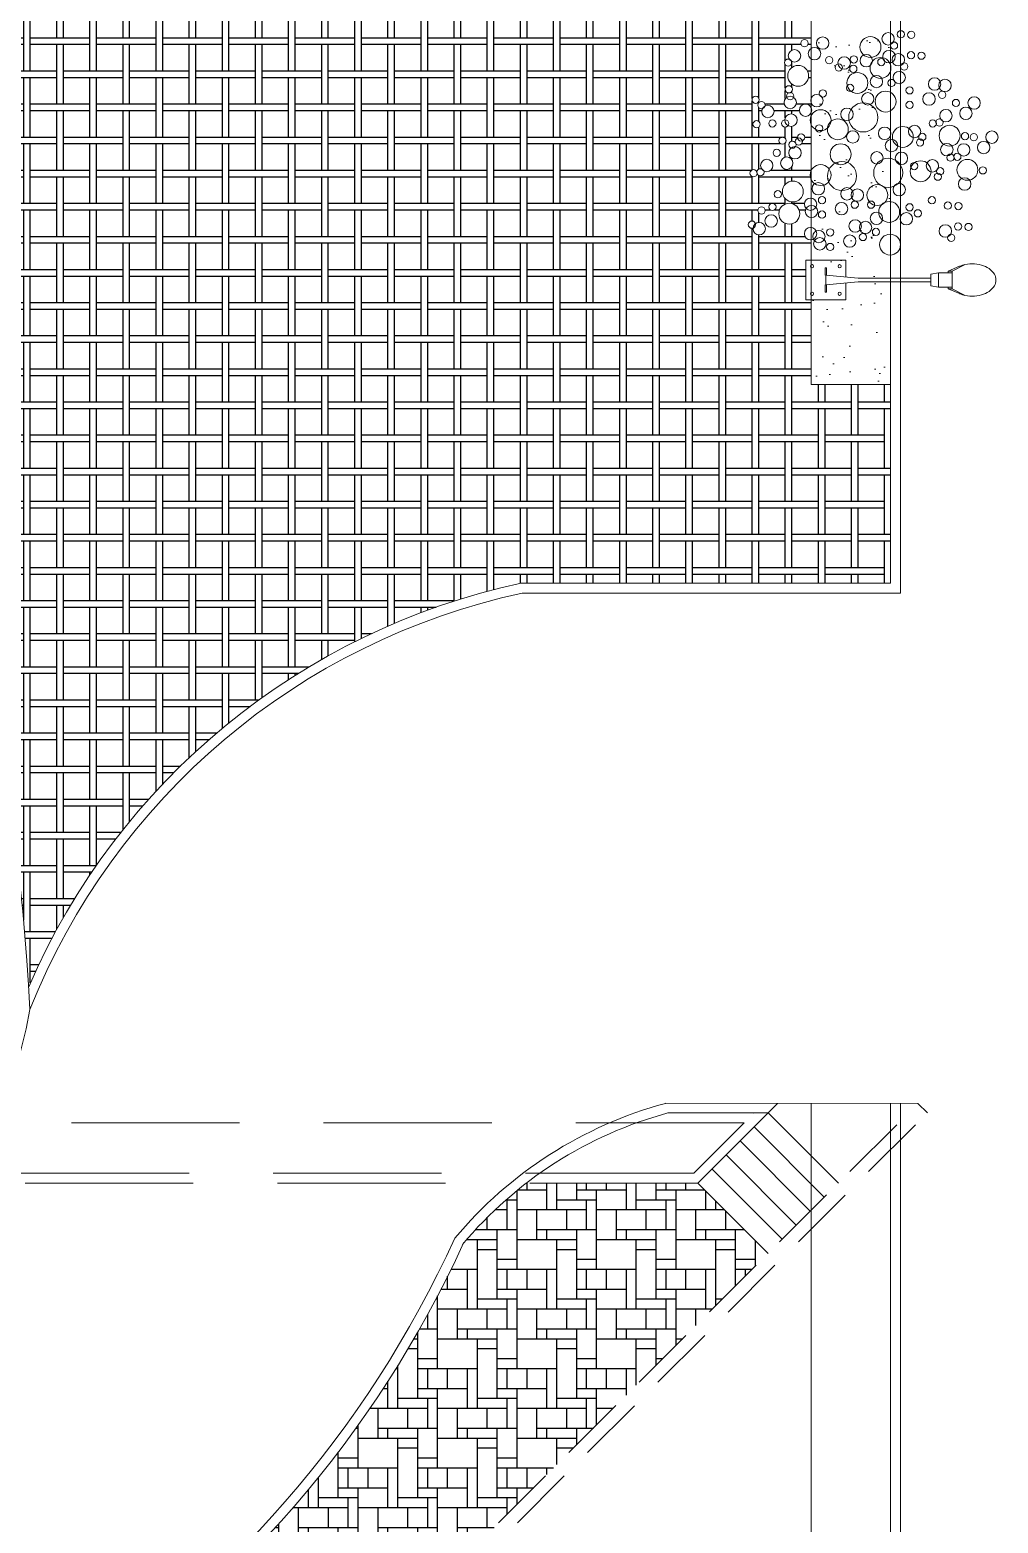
# Model space of a CAD drawing. Header units: millimetres. Extents: x 383 to 523, y 252 to 344.
# Drawn here: x 514.5 to 521.81, y 312.33 to 323.61 of the extents above; entities that cross this region are included whole.
import ezdxf

# ---------------------------------------------------------------- set-up
doc = ezdxf.new("R2010")
doc.units = ezdxf.units.MM
doc.header["$MEASUREMENT"] = 0
for name, pattern in [('ACAD_ISO02W100', [15, 12, -3]), ('DASHED', [0.75, 0.5, -0.25]), ('HIDDEN2', [4.7625, 3.175, -1.5875])]:
    doc.linetypes.add(name, pattern=pattern)
for name, color, linetype, lineweight in [('cubierta', 1, 'ACAD_ISO02W100', 15), ('farolasss', 40, 'Continuous', 0), ('muros', 5, 'Continuous', 30), ('plantas', 76, 'Continuous', 15), ('vegetacion', 104, 'Continuous', 0)]:
    doc.layers.add(name, color=color, linetype=linetype, lineweight=lineweight)
doc.layers.add('muebles', color=193, linetype='Continuous')
pattern_1 = [(0, (0, 0), (0.25, 0.25), [0.45, -0.05]), (0, (0, 0.05), (0.25, 0.25), [0.45, -0.05]), (90, (0.2, 0.05), (-0.25, 0.25), [0.45, -0.05]), (90, (0.25, 0.05), (-0.25, 0.25), [0.45, -0.05])]

# ---------------------------------------------------------------- blocks, each defined once
blk = doc.blocks.new('bn')
at = {"layer": 'farolasss', "color": 40, "linetype": 'Continuous', "lineweight": 0}
for p, q in [((510.656, 170.215), (510.656, 170.816)), ((510.656, 170.816), (511.258, 170.816)), ((511.258, 170.562), (511.258, 170.816)), ((513.049, 170.746), (512.866, 170.649)), ((510.947, 170.588), (510.947, 170.7)), ((510.967, 170.7), (510.947, 170.7)), ((511.445, 170.545), (510.957, 170.588)), ((510.957, 170.588), (510.957, 170.442)), ((510.967, 170.588), (510.967, 170.7)), ((512.542, 170.545), (511.445, 170.545)), ((512.656, 170.622), (512.542, 170.602)), ((512.542, 170.602), (512.542, 170.428)), ((512.866, 170.622), (512.656, 170.622)), ((512.656, 170.622), (512.656, 170.409)), ((512.806, 170.649), (512.974, 170.722)), ((512.866, 170.649), (512.806, 170.649)), ((512.806, 170.649), (512.806, 170.622)), ((512.866, 170.649), (512.866, 170.381)), ((510.947, 170.442), (510.947, 170.33)), ((510.947, 170.33), (510.967, 170.33)), ((510.957, 170.442), (511.445, 170.485)), ((510.967, 170.442), (510.967, 170.33)), ((511.258, 170.215), (511.258, 170.469)), ((512.542, 170.485), (511.445, 170.485)), ((512.656, 170.409), (512.542, 170.428)), ((512.866, 170.409), (512.656, 170.409)), ((512.806, 170.409), (512.806, 170.381)), ((512.806, 170.381), (512.974, 170.309)), ((512.866, 170.381), (512.806, 170.381)), ((512.866, 170.381), (513.049, 170.285)), ((510.656, 170.215), (511.258, 170.215))]:
    blk.add_line(p, q, dxfattribs=at)
for centre in [(510.749, 170.723), (511.165, 170.723), (510.749, 170.307), (511.165, 170.307)]:
    blk.add_circle(centre, 0.0239, dxfattribs=at)
for centre, radius, start, end in [((513.127, 170.369), 0.384, 105.6417, 113.3798), ((513.166, 170.228), 0.531, 90, 105.6417), ((513.166, 170.228), 0.531, 74.3583, 90), ((513.206, 170.369), 0.384, 55.9432, 74.3583), ((513.266, 170.459), 0.276, 31.4993, 55.9432), ((513.358, 170.515), 0.168, 0, 31.4993), ((513.358, 170.515), 0.168, 328.5007, 0), ((513.127, 170.661), 0.384, 246.6202, 254.3583), ((513.166, 170.803), 0.531, 254.3583, 270), ((513.166, 170.803), 0.531, 270, 285.6417), ((513.206, 170.661), 0.384, 285.6417, 304.0568), ((513.266, 170.572), 0.276, 304.0568, 328.5007)]:
    blk.add_arc(centre, radius, start, end, dxfattribs=at)
blk = doc.blocks.new('dfghjlkññpo')
at = {"layer": 'vegetacion', "lineweight": 0}
for centre, radius in [((442.576, 257.362), 0.0314), ((442.733, 257.362), 0.0537), ((443.146, 257.328), 0.0904), ((443.299, 257.399), 0.0537), ((443.409, 257.438), 0.0314), ((443.499, 257.434), 0.0314), ((442.489, 257.252), 0.0537), ((442.662, 257.271), 0.0537), ((443.11, 257.21), 0.0537), ((443.307, 257.245), 0.0537), ((443.35, 257.34), 0.0314), ((443.387, 257.218), 0.0537), ((443.497, 257.257), 0.0314), ((443.587, 257.253), 0.0314), ((442.434, 257.193), 0.0314), ((442.521, 257.079), 0.0904), ((442.789, 257.214), 0.0314), ((442.872, 257.151), 0.0314), ((442.919, 257.19), 0.0537), ((442.998, 257.139), 0.0314), ((443.002, 257.221), 0.0314), ((443.233, 257.147), 0.0904), ((443.24, 257.198), 0.0314), ((443.438, 257.159), 0.0314), ((442.97, 256.974), 0.0314), ((443.033, 257.017), 0.0904), ((443.198, 257.029), 0.0537), ((443.328, 257.017), 0.0314), ((443.395, 257.064), 0.0537), ((443.701, 257.008), 0.0537), ((443.791, 256.996), 0.0537), ((442.153, 256.872), 0.0314), ((442.452, 256.848), 0.0537), ((442.44, 256.962), 0.0314), ((442.452, 256.903), 0.0314), ((442.683, 256.864), 0.0537), ((442.734, 256.927), 0.0314), ((443.123, 256.88), 0.0537), ((443.277, 256.856), 0.0904), ((443.485, 256.953), 0.0314), ((443.653, 256.878), 0.0537), ((443.767, 256.914), 0.0314), ((443.886, 256.844), 0.0314), ((444.043, 256.844), 0.0537), ((442.204, 256.825), 0.0314), ((442.259, 256.77), 0.0537), ((442.459, 256.695), 0.0537), ((442.585, 256.781), 0.0537), ((442.715, 256.695), 0.0904), ((442.943, 256.746), 0.0537), ((443.084, 256.719), 0.126), ((443.485, 256.827), 0.0314), ((443.799, 256.734), 0.0537), ((443.972, 256.754), 0.0537), ((442.161, 256.66), 0.0314), ((442.298, 256.667), 0.0314), ((442.408, 256.667), 0.0314), ((442.703, 256.624), 0.0314), ((442.864, 256.616), 0.0904), ((443.269, 256.581), 0.0537), ((443.426, 256.55), 0.0904), ((443.528, 256.597), 0.0537), ((443.685, 256.667), 0.0314), ((443.744, 256.675), 0.0314), ((443.831, 256.561), 0.0904), ((442.385, 256.518), 0.0314), ((442.471, 256.483), 0.0314), ((442.526, 256.51), 0.0314), ((442.546, 256.546), 0.0314), ((442.888, 256.4), 0.0904), ((442.994, 256.55), 0.0537), ((443.328, 256.475), 0.0537), ((443.575, 256.502), 0.0314), ((443.595, 256.55), 0.0314), ((443.807, 256.44), 0.0537), ((443.953, 256.438), 0.0537), ((443.964, 256.557), 0.0314), ((444.04, 256.548), 0.0314), ((444.126, 256.458), 0.0537), ((444.197, 256.548), 0.0537), ((442.249, 256.303), 0.0537), ((442.335, 256.413), 0.0314), ((442.422, 256.323), 0.0537), ((442.493, 256.413), 0.0537), ((443.202, 256.369), 0.0537), ((443.3, 256.239), 0.126), ((443.414, 256.365), 0.0537), ((443.682, 256.3), 0.0537), ((443.839, 256.371), 0.0314), ((443.898, 256.379), 0.0314), ((443.985, 256.265), 0.0904), ((442.135, 256.236), 0.0314), ((442.194, 256.244), 0.0314), ((442.715, 256.22), 0.0904), ((442.9, 256.212), 0.126), ((443.58, 256.253), 0.0904), ((443.524, 256.298), 0.0314), ((443.729, 256.206), 0.0314), ((443.749, 256.253), 0.0314), ((444.118, 256.261), 0.0314), ((442.475, 256.078), 0.0904), ((442.695, 256.102), 0.0537), ((442.943, 256.058), 0.0537), ((443.033, 256.047), 0.0537), ((443.206, 256.047), 0.0904), ((443.395, 256.094), 0.0537), ((443.961, 256.143), 0.0537), ((442.298, 255.944), 0.0314), ((442.345, 256.054), 0.0314), ((442.444, 255.886), 0.0904), ((442.628, 255.968), 0.0537), ((442.727, 256.003), 0.0314), ((442.896, 255.929), 0.0537), ((443.01, 255.964), 0.0314), ((443.151, 255.964), 0.0314), ((443.308, 255.901), 0.0904), ((443.485, 255.941), 0.0314), ((443.678, 256.002), 0.0314), ((443.816, 255.956), 0.0314), ((443.907, 255.952), 0.0314), ((442.204, 255.913), 0.0314), ((442.287, 255.823), 0.0537), ((442.636, 255.905), 0.0537), ((442.727, 255.878), 0.0314), ((443.198, 255.846), 0.0537), ((443.457, 255.842), 0.0537), ((443.556, 255.889), 0.0314), ((442.121, 255.791), 0.0314), ((442.184, 255.756), 0.0537), ((442.628, 255.713), 0.0537), ((442.7, 255.688), 0.0537), ((442.798, 255.724), 0.0314), ((443.014, 255.779), 0.0537), ((443.081, 255.684), 0.0314), ((443.104, 255.767), 0.0537), ((443.194, 255.728), 0.0314), ((443.316, 255.618), 0.0904), ((443.794, 255.736), 0.0537), ((443.845, 255.677), 0.0314), ((443.904, 255.775), 0.0314), ((443.994, 255.771), 0.0314), ((442.708, 255.625), 0.0537), ((442.798, 255.598), 0.0314), ((442.967, 255.649), 0.0537)]:
    blk.add_circle(centre, radius, dxfattribs=at)

msp = doc.modelspace()

# ---------------------------------------------------------------- hatches: boundary and pattern name
at = {"layer": 'muebles', "linetype": 'Continuous'}
h = msp.add_hatch(dxfattribs=at)
h.set_pattern_fill('CS41', color=256, scale=0.01, style=0)
h.set_pattern_definition(pattern_1)
h.paths.add_polyline_path([(520.395, 324.923, -0.55446), (520.355, 324.948, -0.55446), (520.395, 324.972), (520.395, 325.033, -0.55446), (520.355, 325.057, -0.55446), (520.395, 325.082), (520.395, 325.1), (519.893, 325.095, -0.049685), (519.894, 325.086, -1), (519.8, 325.086, -0.025173), (519.801, 325.09, -0.225739), (519.777, 325.093), (514.727, 325.037, 0.060954), (512.272, 323.616, -0.030844), (513.174, 321.855), (520.395, 321.936), (520.395, 322.023, -0.434688), (520.345, 322.07, -0.434688), (520.395, 322.117), (520.395, 322.191, -0.391783), (520.352, 322.238, -0.127471), (520.357, 322.261, -0.191247), (520.345, 322.293, -0.434688), (520.395, 322.34), (520.395, 322.481, -0.103977), (520.388, 322.512, -0.103977), (520.395, 322.544), (520.395, 322.896, -0.103977), (520.388, 322.927, -0.103977), (520.395, 322.959), (520.395, 322.98, -0.774446), (520.307, 323.003, -0.774446), (520.395, 323.026), (520.395, 323.061, -0.074735), (520.393, 323.075, -0.074735), (520.395, 323.089), (520.395, 323.392, -0.24901), (520.374, 323.431, -0.24901), (520.395, 323.469)])
h.paths.add_polyline_path([(520.004, 323.082, -1), (519.949, 323.082, -1)], flags=16)
h.paths.add_polyline_path([(520.049, 323.041, -0.058062), (520.048, 323.034, -0.560416), (520.116, 322.993, -1), (520.022, 322.993, -0.118658), (520.027, 323.014, -0.483914), (519.994, 323.041, -1)], flags=16)
h.paths.add_polyline_path([(520.011, 322.897, -1), (519.956, 322.897, -1)], flags=16)
h.paths.add_polyline_path([(519.986, 322.539, -0.450838), (520.021, 322.56, -0.144377), (520.014, 322.585, -1), (520.107, 322.585, -0.571036), (520.038, 322.544, -0.097949), (520.04, 322.534, -0.791556), (519.988, 322.522, -0.905502), (519.934, 322.527, -0.791556)], flags=16)
h.paths.add_polyline_path([(520.131, 322.903, -1), (520.076, 322.903, -1)], flags=16)
h.paths.add_polyline_path([(520.231, 323.388, -0.144377), (520.223, 323.413, -1), (520.317, 323.413, -0.571036), (520.247, 323.372, -0.097949), (520.25, 323.362, -1), (520.195, 323.362, -0.511874)], flags=16)
h.paths.add_polyline_path([(520.376, 323.263, -1), (520.219, 323.263, -1)], flags=16)
h.paths.add_polyline_path([(520.254, 323.161, -0.27565), (520.24, 323.136, -0.385182), (520.265, 323.109, -0.083775), (520.263, 323.1, -0.25119), (520.284, 323.061, -1), (520.19, 323.061, -0.25119), (520.211, 323.1, -0.083775), (520.21, 323.109, -0.27565), (520.224, 323.133, -0.385182), (520.199, 323.161, -1)], flags=16)
h.paths.add_polyline_path([(520.188, 325.048, -0.792702), (520.277, 325.069, -0.552987), (520.344, 325.026, -0.127471), (520.338, 325.004, -0.191247), (520.351, 324.972, -1), (520.257, 324.972, -0.127471), (520.263, 324.994, -0.073976), (520.255, 325.006, -0.552987)], flags=16)
h.paths.add_polyline_path([(520.197, 322.931, -0.964867), (520.291, 322.927, -0.573291), (520.221, 322.887, -0.714249), (520.172, 322.903, -0.391612)], flags=16)
h.paths.add_polyline_path([(520.163, 322.681, -1), (520.108, 322.681, -1)], flags=16)
h.paths.add_polyline_path([(520.373, 323.509, -1), (520.318, 323.509, -1)], flags=16)
h.paths.add_polyline_path([(520.206, 322.773, -1), (520.151, 322.773, -1)], flags=16)
h.paths.add_polyline_path([(519.976, 322.145, -0.619135), (520.051, 322.108, -1), (519.957, 322.108, -0.025173), (519.957, 322.113, -0.507069), (519.922, 322.139, -0.886812)], flags=16)
h.paths.add_polyline_path([(520.049, 322.245, -1), (519.994, 322.245, -1)], flags=16)
h.paths.add_polyline_path([(520.258, 322.602, -1), (520.164, 322.602, -1)], flags=16)
h.paths.add_polyline_path([(520.276, 322.759, -0.063797), (520.275, 322.766, -0.311016), (520.293, 322.792, -0.04802), (520.292, 322.797, -1), (520.347, 322.797, -0.311016), (520.329, 322.771, -0.04802), (520.33, 322.766, -0.709819), (520.281, 322.749, -0.063797), (520.282, 322.742, -0.138522), (520.278, 322.728, -0.385289), (520.32, 322.681, -1), (520.226, 322.681, -0.22236), (520.243, 322.717, -0.294721), (520.227, 322.742, -0.709819)], flags=16)
h.paths.add_polyline_path([(520.172, 322.368, -1), (520.117, 322.368, -1)], flags=16)
h.paths.add_polyline_path([(520.131, 322.272, -1), (520.076, 322.272, -1)], flags=16)
h.paths.add_polyline_path([(520.14, 322.166, -1), (520.046, 322.166, -1)], flags=16)
h.paths.add_polyline_path([(520.337, 322.389, -1), (520.179, 322.389, -1)], flags=16)
h.paths.add_polyline_path([(520.309, 322.221, -1), (520.151, 322.221, -1)], flags=16)
h = msp.add_hatch(dxfattribs=at)
h.set_pattern_fill('CS41', color=256, scale=0.01, style=0)
h.set_pattern_definition(pattern_1)
h.paths.add_polyline_path([(520.395, 321.571), (520.356, 321.571), (520.356, 321.871), (520.395, 321.871), (520.395, 321.937), (520.25, 321.934), (513.174, 321.855, -0.088321), (514.488, 316.384, -0.242233), (518.206, 319.431), (520.995, 319.431), (520.995, 320.931), (520.395, 320.931)])
at = {"layer": 'muebles'}
h = msp.add_hatch(dxfattribs=at)
h.set_pattern_fill('CS23', color=256, scale=0.015, style=0)
h.set_pattern_definition([(90, (0, 0.225), (-0.6, 4e-17), [0.075, -0.15, 0.3, -0.225]), (0, (0.375, 0.225), (0, 0.75), [0.45, -0.15]), (90, (0.075, 0.15), (-0.6, 4e-17), [0.075, -0.225, 0.075, -0.375]), (0, (0.075, 0.15), (0, 0.75), [0.15, -0.45]), (90, (0.825, -0.225), (-0.6, 4e-17), [0.525, -0.225]), (0, (0.225, 0.075), (0, 0.75), [0.15, -0.45]), (90, (0.375, 0), (-0.6, 4e-17), [0.6, -0.15]), (0, (0.225, 0), (0, 0.75), [0.45, -0.15]), (90, (0.675, -0.3), (-0.6, 4e-17), [0.525, -0.225]), (90, (0.525, 0.225), (-0.6, 4e-17), [0.225, -0.525]), (0, (0.525, 0.3), (0, 0.75), [0.45, -0.15]), (90, (0.75, 0.3), (-0.6, 4e-17), [0.15, -0.6]), (0, (0.375, 0.45), (0, 0.75), [0.525, -0.075]), (0, (0.225, 0.6), (0, 0.75), [0.375, -0.225]), (90, (0.45, 0.6), (-0.6, 4e-17), [0.15, -0.6]), (90, (0.3, 0.3), (-0.6, 4e-17), [0.225, -0.075, 0.15, -0.3]), (0, (0.075, 0.525), (0, 0.75), [0.3, -0.3])])
h.paths.add_polyline_path([(510.276, 309.606, -0.124193), (510.303, 309.502, -0.334833), (510.143, 309.291, -0.010626), (509.872, 308.792), (512.639, 306.939), (520.071, 314.37), (519.541, 314.901), (518.246, 314.901, 0.053862), (517.769, 314.445, -0.292167)])
h.paths.add_polyline_path([(515.993, 312.814), (517.798, 312.814), (517.798, 312.603), (515.993, 312.603)], flags=25)
at = {"layer": 'plantas', "linetype": 'Continuous'}
h = msp.add_hatch(dxfattribs=at)
h.set_pattern_fill('AR-SAND', color=256, scale=0.0075, style=0)
h.set_pattern_definition([(37.5, (238.1365, 107.74465), (-0.01200023, 0.36705993), [0, -0.28956, 0, -0.32385, 0, -0.3095625]), (7.5, (238.1365, 107.74465), (0.33714246, 0.5376188), [0, -0.15621, 0, -0.260985, 0, -0.1000125]), (327.5, (237.90218, 107.74465), (0.59324428, 0.0010779), [0, -0.09525, 0, -0.3429, 0, -0.447675]), (317.5, (237.9022, 107.74465), (0.57266734, 0.167197), [0, -0.047625, 0, -0.22479, 0, -0.257175])])
h.paths.add_polyline_path([(520.995, 325.517), (520.395, 325.548), (520.395, 320.931), (520.995, 320.931)])

# ---------------------------------------------------------------- linework, layer by layer
at = {"layer": 'cubierta', "linetype": 'DASHED'}
for p, q in [((503.187, 297.487), (521.202, 315.502)), ((503.328, 297.487), (521.273, 315.431))]:
    msp.add_line(p, q, dxfattribs=at)
at = {"layer": 'cubierta', "linetype": 'ACAD_ISO02W100', "lineweight": 18, "ltscale": 0.2}
msp.add_line((521.273, 315.431), (521.202, 315.502), dxfattribs=at)
at = {"layer": 'muros', "lineweight": 18}
for p, q in [((521.07, 319.356), (521.07, 342.183)), ((520.995, 319.431), (520.995, 342.108)), ((520.395, 320.931), (520.395, 341.128)), ((520.995, 320.931), (520.395, 320.931)), ((520.995, 319.431), (518.206, 319.431)), ((521.07, 319.356), (518.214, 319.356)), ((520.395, 297.487), (520.395, 315.502)), ((520.995, 297.487), (520.995, 315.502)), ((521.07, 297.487), (521.07, 315.502))]:
    msp.add_line(p, q, dxfattribs=at)
at = {"layer": 'muros', "linetype": 'Continuous', "lineweight": 18, "ltscale": 0.2}
for p, q in [((521.202, 315.502), (519.294, 315.503)), ((519.963, 315.429), (519.314, 315.43)), ((519.541, 314.901), (520.142, 315.502)), ((520.601, 314.901), (520.071, 315.431)), ((519.89, 315.356), (519.51, 314.976)), ((520.495, 314.795), (519.965, 315.325)), ((520.389, 314.689), (519.859, 315.219)), ((520.283, 314.583), (519.753, 315.113)), ((520.177, 314.477), (519.647, 315.007)), ((520.071, 314.37), (519.541, 314.901))]:
    msp.add_line(p, q, dxfattribs=at)
at = {"layer": 'muros', "linetype": 'HIDDEN2', "lineweight": 18, "ltscale": 0.4}
for p, q in [((520.071, 315.431), (519.314, 315.43)), ((519.89, 315.356), (511.714, 315.356)), ((519.51, 314.976), (511.706, 314.976)), ((519.541, 314.901), (511.628, 314.901))]:
    msp.add_line(p, q, dxfattribs=at)
at = {"layer": 'muros', "lineweight": 18}
for centre, radius, start, end in [((498.465, 315.43), 16.051, 2.7879, 44.9337), ((519.308, 314.295), 5.253, 102.1033, 156.5698), ((519.308, 314.295), 5.178, 102.191, 158.2839), ((510.9, 316.842), 3.652, 278.2143, 350.0523), ((520.117, 312.468), 3.144, 105.1635, 140.0843), ((520.117, 312.468), 3.069, 105.1635, 140.0843), ((510.236, 317.89), 8.209, 269.8197, 335.4965), ((510.236, 317.89), 8.284, 270.2792, 335.4965)]:
    msp.add_arc(centre, radius, start, end, dxfattribs=at)

# ---------------------------------------------------------------- block references
at = {"layer": 'muebles', "linetype": 'Continuous', "xscale": 0.5, "yscale": 0.5, "zscale": 0.5}
msp.add_blockref('bn', (265.028, 236.463), dxfattribs=at)
at = {"layer": 'plantas', "linetype": 'Continuous', "xscale": 0.8727374061485534, "yscale": 0.8727374061485534, "zscale": 0.872737406148557}
msp.add_blockref('dfghjlkññpo', (134.093, 98.9), dxfattribs=at)

doc.saveas('drawing.dxf')
